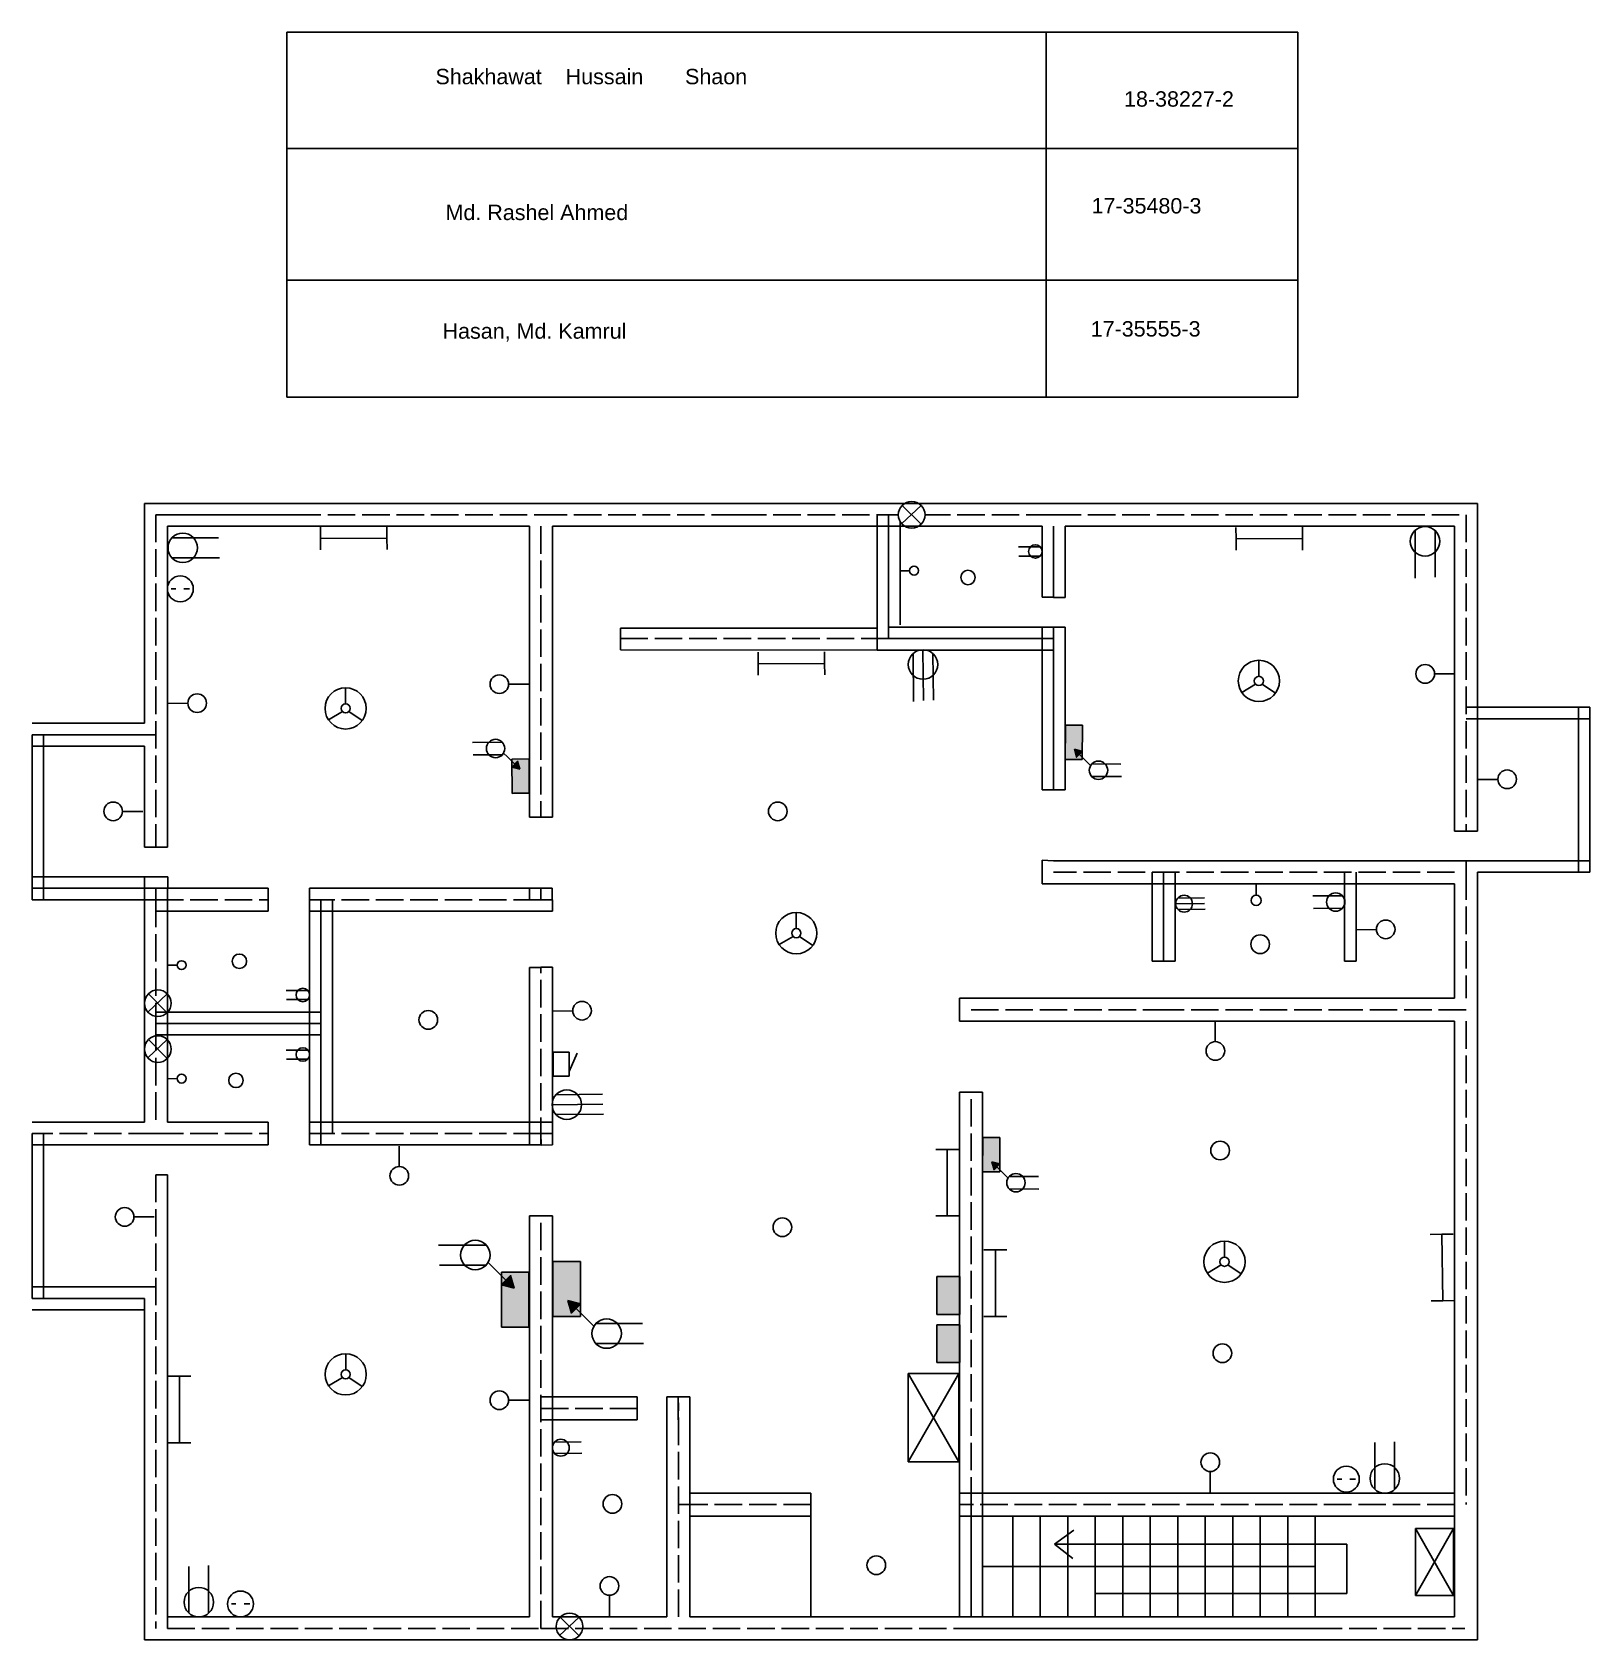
# Model space of a CAD drawing. Header units: inches. Extents: x 748 to 1427, y 407 to 1109.
import ezdxf

# ---------------------------------------------------------------- set-up
doc = ezdxf.new("R2010")
doc.units = ezdxf.units.IN
doc.header["$MEASUREMENT"] = 0
doc.linetypes.add('ACAD_ISO02W100', pattern=[15, 12, -3])
doc.styles.get("Standard").update_dxf_attribs({"font": 'arial.ttf'})

msp = doc.modelspace()

# ---------------------------------------------------------------- hatches: boundary and pattern name
at = {"true_color": 0x939598}
h = msp.add_hatch(color=252, dxfattribs=at)
h.dxf.hatch_style = 1
h.paths.add_polyline_path([(1198.43, 791.26), (1205.92, 791.19), (1206.05, 806.17), (1205.42, 806.17), (1198.56, 806.23), (1198.55, 805.29)])
at = {"true_color": 0x000000}
h = msp.add_hatch(color=18, dxfattribs=at)
h.dxf.hatch_style = 1
h.paths.add_polyline_path([(1206.01, 794.69), (1202.55, 795.65), (1203.45, 792.16)])
h = msp.add_hatch(color=18, dxfattribs=at)
h.dxf.hatch_style = 1
h.paths.add_polyline_path([(957.02, 787.91), (960.5, 787), (959.55, 790.47)])
at = {"true_color": 0x939598}
h = msp.add_hatch(color=252, dxfattribs=at)
h.dxf.hatch_style = 1
h.paths.add_polyline_path([(964.55, 791.45), (957.07, 791.41), (957.14, 776.43), (957.77, 776.44), (964.63, 776.47), (964.63, 777.41)])
h = msp.add_hatch(color=252, dxfattribs=at)
h.dxf.hatch_style = 1
h.paths.add_polyline_path([(1162.41, 611.26), (1169.9, 611.2), (1170.02, 626.17), (1169.4, 626.18), (1162.54, 626.24), (1162.53, 625.3)])
at = {"true_color": 0x000000}
h = msp.add_hatch(color=18, dxfattribs=at)
h.dxf.hatch_style = 1
h.paths.add_polyline_path([(1169.99, 614.69), (1166.52, 615.65), (1167.43, 612.17)])
at = {"true_color": 0x939598}
h = msp.add_hatch(color=252, dxfattribs=at)
h.dxf.hatch_style = 1
h.paths.add_polyline_path([(974.97, 548.05), (986.97, 548.07), (986.94, 572.07), (985.94, 572.07), (974.94, 572.05), (974.94, 570.55)])
at = {"true_color": 0x000000}
h = msp.add_hatch(color=18, dxfattribs=at)
h.dxf.hatch_style = 1
h.paths.add_polyline_path([(952.4, 561.9), (957.97, 560.41), (956.48, 565.98)])
at = {"true_color": 0x939598}
h = msp.add_hatch(color=252, dxfattribs=at)
h.dxf.hatch_style = 1
h.paths.add_polyline_path([(964.5, 567.5), (952.5, 567.5), (952.5, 543.5), (953.5, 543.5), (964.5, 543.5), (964.5, 545)])
at = {"true_color": 0x7aafdf}
h = msp.add_hatch(color=143, dxfattribs=at)
h.dxf.hatch_style = 1
h.paths.add_polyline_path([(1152.5, 565.5), (1142.5, 565.5), (1142.5, 549), (1152.5, 549)])
at = {"true_color": 0x000000}
h = msp.add_hatch(color=18, dxfattribs=at)
h.dxf.hatch_style = 1
h.paths.add_polyline_path([(987.06, 553.67), (981.49, 555.15), (982.99, 549.59)])
at = {"true_color": 0x727430}
h = msp.add_hatch(color=67, dxfattribs=at)
h.dxf.hatch_style = 1
h.paths.add_polyline_path([(1142.5, 528), (1152.5, 528), (1152.5, 544.5), (1142.5, 544.5)])

# ---------------------------------------------------------------- linework, layer by layer
for p, q in [((858.91, 949.31), (858.91, 1108.64)), ((858.91, 1108.64), (1299.93, 1108.64)), ((1190.24, 1108.64), (1190.24, 949.31)), ((1299.93, 1108.64), (1299.93, 949.31)), ((858.91, 1057.81), (1299.93, 1057.81)), ((858.91, 1000.35), (1299.93, 1000.35)), ((1299.93, 949.31), (858.91, 949.31)), ((796.72, 902.99), (796.72, 806.99)), ((796.72, 902.99), (969.72, 902.99)), ((1056.1, 902.99), (969.72, 902.99)), ((1056.1, 902.99), (1126.41, 902.99)), ((1056.1, 902.99), (1126.41, 902.99)), ((1193.41, 902.99), (1121.41, 902.99)), ((1135.62, 902.12), (1127.14, 894.13)), ((1127.38, 902.12), (1135.62, 893.87)), ((1193.41, 902.99), (1373.41, 902.99)), ((1193.41, 902.99), (1378.41, 902.99)), ((1378.41, 902.99), (1378.41, 759.99)), ((801.72, 897.99), (873.72, 897.99)), ((806.72, 892.99), (806.72, 752.99)), ((806.72, 892.99), (964.72, 892.99)), ((873.54, 887.67), (873.52, 892.67)), ((902.54, 887.78), (902.52, 892.78)), ((964.72, 892.99), (964.72, 765.99)), ((974.72, 892.99), (974.72, 765.99)), ((1056.1, 892.99), (974.72, 892.99)), ((1056.1, 892.99), (974.72, 892.99)), ((1056.1, 892.99), (974.72, 892.99)), ((1056.1, 892.99), (974.72, 892.99)), ((1056.1, 892.99), (1126.41, 892.99)), ((1116.41, 897.99), (1116.41, 838.99)), ((1121.41, 897.99), (1121.41, 849.99)), ((1188.41, 892.99), (1121.41, 892.99)), ((1126.41, 895.15), (1126.41, 849.99)), ((1188.41, 892.99), (1188.41, 861.99)), ((1193.41, 892.99), (1193.41, 861.94)), ((1198.41, 892.99), (1198.41, 861.94)), ((1198.41, 892.99), (1368.41, 892.99)), ((1273.02, 887.5), (1273, 892.5)), ((1302.02, 887.62), (1302, 892.62)), ((1351.19, 891.19), (1351.21, 870.4)), ((1359.85, 891.15), (1359.87, 870.77)), ((1368.41, 892.99), (1368.41, 759.99)), ((808.7, 887.93), (829.08, 887.93)), ((902.54, 887.78), (873.54, 887.67)), ((873.54, 887.67), (873.56, 882.67)), ((902.54, 887.78), (902.56, 882.78)), ((1302.02, 887.62), (1273.02, 887.5)), ((1273.02, 887.5), (1273.04, 882.5)), ((1302.02, 887.62), (1302.04, 882.62)), ((808.65, 879.27), (829.45, 879.27)), ((1187.66, 883.97), (1178.14, 883.97)), ((1187.63, 880.01), (1178.31, 880.01)), ((1130.61, 873.61), (1126.37, 873.56)), ((808.38, 865.66), (810.38, 865.66)), ((813.88, 865.66), (816.38, 865.66)), ((1193.41, 861.99), (1188.41, 861.99)), ((1193.41, 861.94), (1193.41, 861.99)), ((1193.41, 861.99), (1193.41, 861.99)), ((1198.41, 861.94), (1193.41, 861.94)), ((1121.41, 849.99), (1121.41, 843.99)), ((1121.41, 848.99), (1188.41, 848.99)), ((1121.41, 848.99), (1188.41, 848.99)), ((1188.41, 843.99), (1188.41, 848.99)), ((1188.41, 848.99), (1198.41, 848.99)), ((1193.41, 848.99), (1193.41, 843.99)), ((1193.41, 843.99), (1193.41, 848.99)), ((1198.41, 848.99), (1198.41, 843.99)), ((1116.41, 848.5), (1004.5, 848.5)), ((1004.5, 843.99), (1004.5, 848.5)), ((1004.5, 839), (1004.5, 843.99)), ((1121.41, 843.99), (1193.41, 843.99)), ((1188.41, 777.99), (1188.41, 843.99)), ((1188.41, 777.99), (1188.41, 843.99)), ((1193.41, 777.99), (1193.41, 843.99)), ((1198.41, 777.99), (1198.41, 843.99)), ((1116.41, 838.99), (1004.5, 839)), ((1064.52, 833), (1064.5, 838)), ((1093.52, 833.12), (1093.5, 838.12)), ((1116.41, 838.99), (1193.41, 838.99)), ((1132.09, 837.37), (1132.32, 816.58)), ((1136.38, 839.07), (1136.62, 816.93)), ((1140.75, 837.42), (1140.98, 817.04)), ((1093.52, 833.12), (1064.52, 833)), ((1064.52, 833), (1064.54, 828)), ((1093.52, 833.12), (1093.54, 828.12)), ((1283, 827.5), (1283, 834.5)), ((1359.65, 828.57), (1368.5, 828.57)), ((884.5, 815.5), (884.5, 822.5)), ((955.65, 824.07), (964.5, 824.07)), ((1281.59, 824.09), (1275.51, 820.51)), ((1284.41, 824.09), (1290.26, 820.18)), ((815.64, 815.75), (806.79, 815.64)), ((1427.41, 813.99), (1373.41, 813.99)), ((1422.41, 741.99), (1422.41, 813.99)), ((1427.41, 741.99), (1427.41, 813.99)), ((747.72, 806.99), (796.72, 806.99)), ((883.09, 812.09), (877.01, 808.51)), ((885.91, 812.09), (891.76, 808.18)), ((1427.41, 808.99), (1373.41, 808.99)), ((747.72, 729.99), (747.72, 801.99)), ((747.72, 801.99), (801.72, 801.99)), ((752.72, 729.99), (752.72, 801.99)), ((1198.55, 805.29), (1198.43, 791.26)), ((1198.55, 805.29), (1198.56, 806.23)), ((1198.56, 806.23), (1205.42, 806.17)), ((1205.42, 806.17), (1206.05, 806.17)), ((1205.92, 791.19), (1206.05, 806.17)), ((747.72, 796.99), (796.72, 796.99)), ((796.72, 796.99), (796.72, 752.99)), ((952.88, 798.7), (939.9, 798.63)), ((952.87, 793.3), (940.16, 793.23)), ((955.08, 792.36), (953.43, 794)), ((1204.73, 793.42), (1207.89, 790.21)), ((958.29, 789.19), (955.08, 792.36)), ((964.55, 791.45), (957.07, 791.41)), ((957.07, 791.41), (957.14, 776.43)), ((964.63, 777.41), (964.55, 791.45)), ((1198.43, 791.26), (1205.92, 791.19)), ((1207.89, 790.21), (1209.52, 788.55)), ((1210.09, 789.24), (1222.8, 789.14)), ((1210.01, 783.84), (1222.98, 783.73)), ((1387.27, 782.52), (1378.41, 782.42)), ((957.77, 776.44), (957.14, 776.43)), ((964.63, 776.47), (957.77, 776.44)), ((964.63, 777.41), (964.63, 776.47)), ((1193.41, 777.99), (1188.41, 777.99)), ((1188.41, 777.99), (1198.41, 777.99)), ((787.15, 768.57), (796, 768.57)), ((974.72, 765.99), (964.72, 765.99)), ((1373.41, 759.99), (1368.41, 759.99)), ((1373.41, 759.99), (1373.41, 759.99)), ((1378.41, 759.99), (1373.41, 759.99)), ((1378.41, 759.99), (1378.41, 759.99)), ((801.72, 752.99), (796.72, 752.99)), ((796.72, 752.99), (806.72, 752.99)), ((801.72, 752.99), (801.72, 752.99)), ((1188.41, 736.99), (1188.41, 747.2)), ((1188.41, 747.2), (1193.41, 746.99)), ((1373.41, 746.99), (1193.41, 746.99)), ((1373.41, 746.99), (1373.41, 741.99)), ((1373.41, 746.99), (1427.41, 746.99)), ((1373.41, 741.99), (1373.41, 746.99)), ((1373.41, 741.99), (1373.41, 746.99)), ((796.72, 739.99), (747.72, 739.99)), ((796.72, 739.99), (796.72, 729.99)), ((796.72, 729.99), (796.72, 739.99)), ((796.72, 739.99), (806.88, 739.99)), ((806.88, 739.99), (806.88, 734.99)), ((1368.41, 736.99), (1188.41, 736.99)), ((1236.41, 703.22), (1236.41, 741.99)), ((1241.41, 703.22), (1241.41, 741.99)), ((1246.41, 703.22), (1246.41, 741.99)), ((1281.79, 731.96), (1281.79, 736.82)), ((1320.41, 703.22), (1320.41, 741.99)), ((1325.41, 703.22), (1325.41, 741.99)), ((1368.41, 736.99), (1368.41, 686.99)), ((1378.41, 741.99), (1378.41, 681.99)), ((1378.41, 741.99), (1427.41, 741.99)), ((801.72, 734.99), (747.72, 734.99)), ((801.72, 729.99), (747.72, 729.99)), ((796.72, 729.99), (796.72, 675.99)), ((801.72, 729.99), (796.72, 729.99)), ((801.72, 734.99), (801.72, 729.99)), ((801.72, 734.99), (850.72, 734.99)), ((806.72, 729.99), (801.72, 729.99)), ((806.72, 734.99), (806.72, 729.99)), ((806.72, 734.99), (806.72, 729.99)), ((806.72, 729.99), (806.72, 675.99)), ((850.72, 729.99), (850.72, 734.99)), ((850.72, 729.99), (850.72, 729.99)), ((850.72, 729.99), (850.72, 724.99)), ((850.72, 724.99), (850.72, 729.99)), ((868.72, 734.99), (873.72, 734.99)), ((868.72, 734.99), (868.72, 734.99)), ((868.72, 734.99), (868.72, 729.99)), ((868.72, 729.99), (873.72, 729.99)), ((868.72, 729.99), (868.72, 675.99)), ((868.72, 729.99), (868.72, 724.99)), ((969.72, 734.99), (873.72, 734.99)), ((873.72, 729.99), (873.72, 675.99)), ((878.72, 729.99), (878.72, 675.99)), ((964.72, 734.99), (964.72, 729.99)), ((964.72, 734.99), (964.72, 729.99)), ((964.72, 729.99), (964.72, 734.99)), ((969.72, 734.99), (969.72, 729.99)), ((969.72, 729.99), (969.72, 734.99)), ((969.72, 729.99), (969.72, 734.99)), ((969.72, 734.99), (974.69, 734.99)), ((969.72, 729.99), (974.72, 729.99)), ((974.69, 734.99), (974.69, 729.99)), ((974.72, 729.99), (974.72, 724.99)), ((1247.62, 730.73), (1259.26, 730.87)), ((1319.47, 731.71), (1306.5, 731.64)), ((801.72, 724.99), (850.72, 724.99)), ((868.72, 724.99), (873.72, 724.99)), ((974.72, 724.99), (873.72, 724.99)), ((1081.15, 717.41), (1081.15, 724.41)), ((1246.68, 728.23), (1259.33, 728.38)), ((1247.65, 725.78), (1259.53, 725.93)), ((1319.47, 726.31), (1306.76, 726.24)), ((1334.27, 717.02), (1325.41, 716.92)), ((1079.74, 713.99), (1073.66, 710.42)), ((1082.57, 713.99), (1088.41, 710.09)), ((1241.41, 703.22), (1241.41, 711.99)), ((1241.41, 703.22), (1236.41, 703.22)), ((1241.41, 703.22), (1241.41, 703.22)), ((1241.41, 703.22), (1246.41, 703.22)), ((1320.41, 703.22), (1325.41, 703.22)), ((1325.41, 703.22), (1320.41, 703.22)), ((810.96, 701.43), (806.72, 701.38)), ((964.72, 627.99), (964.72, 700.36)), ((964.72, 700.36), (969.72, 700.36)), ((974.72, 700.51), (969.72, 700.51)), ((974.72, 632.99), (974.72, 700.51)), ((806.66, 688.95), (798.19, 680.96)), ((798.43, 688.95), (806.66, 680.7)), ((868.01, 690.41), (858.5, 690.41)), ((801.72, 680.99), (873.72, 680.99)), ((867.99, 686.45), (858.67, 686.45)), ((983.57, 681.52), (974.72, 681.42)), ((1152.41, 681.61), (1152.41, 686.99)), ((1152.41, 686.99), (1241.41, 686.99)), ((1152.41, 681.61), (1152.41, 676.97)), ((1236.41, 681.99), (1246.41, 681.99)), ((1325.41, 686.99), (1241.41, 686.99)), ((1320.41, 686.99), (1325.41, 686.99)), ((1368.41, 686.99), (1325.41, 686.99)), ((1378.41, 681.99), (1378.41, 465.99)), ((796.72, 675.99), (796.72, 632.99)), ((801.72, 675.99), (873.72, 675.99)), ((806.72, 675.99), (806.72, 632.99)), ((868.72, 627.99), (868.72, 675.99)), ((873.72, 627.99), (873.72, 675.99)), ((878.72, 627.99), (878.72, 675.99)), ((1152.41, 676.97), (1157.41, 676.99)), ((1157.41, 676.99), (1241.41, 676.99)), ((1325.41, 676.99), (1241.41, 676.99)), ((1263.96, 668.07), (1263.88, 676.93)), ((1368.41, 676.99), (1325.41, 676.99)), ((1368.41, 676.99), (1368.41, 465.99)), ((806.66, 668.95), (798.19, 660.96)), ((798.43, 668.95), (806.66, 660.7)), ((801.72, 670.99), (873.72, 670.99)), ((868.01, 664.41), (858.5, 664.41)), ((867.99, 660.45), (858.67, 660.45)), ((975, 663.5), (975, 653)), ((982, 663.5), (975, 663.5)), ((982, 653), (982, 663.5)), ((982, 655), (985.5, 663)), ((975, 653), (982, 653)), ((810.96, 651.93), (806.72, 651.88)), ((1152.41, 465.99), (1152.41, 645.99)), ((1162.41, 645.99), (1152.41, 645.99)), ((1157.41, 645.99), (1157.41, 645.99)), ((1157.41, 645.99), (1162.41, 645.99)), ((1162.41, 465.99), (1162.41, 645.99)), ((974.57, 640.5), (996.72, 640.75)), ((976.23, 644.88), (996.61, 645.1)), ((796.72, 632.99), (747.72, 632.99)), ((806.72, 632.99), (850.72, 632.99)), ((850.72, 627.99), (850.72, 632.99)), ((868.72, 632.99), (873.72, 632.99)), ((868.72, 632.99), (873.72, 632.99)), ((974.72, 632.99), (873.72, 632.99)), ((974.72, 622.97), (974.72, 632.99)), ((976.28, 636.22), (997.07, 636.45)), ((747.72, 627.99), (747.72, 555.99)), ((752.72, 627.99), (752.72, 555.99)), ((801.72, 627.99), (806.72, 627.99)), ((806.72, 627.99), (806.72, 627.99)), ((850.72, 622.99), (850.72, 627.99)), ((868.72, 627.99), (873.72, 627.99)), ((868.72, 627.99), (868.72, 622.99)), ((873.72, 627.99), (873.72, 622.99)), ((964.72, 622.99), (964.72, 627.99)), ((964.72, 622.99), (964.72, 627.99)), ((964.72, 627.99), (974.72, 627.99)), ((969.72, 622.99), (969.72, 627.99)), ((969.72, 627.99), (969.78, 622.9)), ((974.72, 627.99), (974.72, 622.97)), ((1162.53, 625.3), (1162.41, 611.26)), ((1162.53, 625.3), (1162.54, 626.24)), ((1162.54, 626.24), (1169.4, 626.18)), ((1169.4, 626.18), (1170.02, 626.17)), ((1169.9, 611.2), (1170.02, 626.17)), ((801.72, 622.99), (747.72, 622.99)), ((801.72, 622.99), (850.72, 622.99)), ((850.72, 622.99), (850.72, 622.99)), ((868.72, 622.99), (873.72, 622.99)), ((969.72, 622.99), (873.72, 622.99)), ((907.93, 613.57), (907.93, 622.43)), ((974.72, 622.97), (969.78, 622.9)), ((1147, 621.01), (1142, 621)), ((1147, 621.01), (1152, 621.02)), ((1147.04, 592.01), (1147, 621.01)), ((1162.41, 611.26), (1169.9, 611.2)), ((1168.71, 613.43), (1171.87, 610.22)), ((806.72, 609.99), (801.72, 609.99)), ((806.72, 609.99), (806.72, 411.99)), ((806.72, 609.99), (806.72, 609.99)), ((1171.87, 610.22), (1173.5, 608.56)), ((1173.99, 603.85), (1186.96, 603.74)), ((1174.06, 609.25), (1186.78, 609.15)), ((792.15, 591.57), (801, 591.57)), ((964.72, 416.99), (964.72, 592)), ((974.72, 592), (964.72, 592)), ((970.18, 592), (970.18, 592)), ((970.18, 592), (974.72, 592)), ((974.72, 416.99), (974.72, 592)), ((1147.04, 592.01), (1142.04, 592)), ((1147.04, 592.01), (1152.04, 592.02)), ((1362.79, 584), (1357.79, 583.92)), ((1362.79, 584), (1367.79, 584.07)), ((1363.21, 555), (1362.79, 584)), ((945.85, 579.23), (925.05, 579.23)), ((1168.01, 577.15), (1163.01, 577.14)), ((1168.05, 548.15), (1168.01, 577.15)), ((1168.01, 577.15), (1173.01, 577.15)), ((1268, 574), (1268, 581)), ((945.8, 570.57), (925.42, 570.57)), ((949.33, 569.05), (946.69, 571.69)), ((954.44, 563.94), (949.33, 569.05)), ((974.94, 572.05), (985.94, 572.07)), ((974.94, 570.55), (974.94, 572.05)), ((974.94, 570.55), (974.97, 548.05)), ((985.94, 572.07), (986.94, 572.07)), ((986.97, 548.07), (986.94, 572.07)), ((1266.59, 570.59), (1260.51, 567.01)), ((1269.41, 570.59), (1275.26, 566.68)), ((964.5, 567.5), (952.5, 567.5)), ((952.5, 567.5), (952.5, 543.5)), ((964.5, 545), (964.5, 567.5)), ((1152.5, 565.5), (1142.5, 565.5)), ((1142.5, 565.5), (1142.5, 549)), ((1152.5, 549), (1152.5, 565.5)), ((747.72, 560.99), (801.72, 560.99)), ((747.72, 555.99), (796.72, 555.99)), ((796.72, 555.99), (796.72, 406.99)), ((1363.21, 555), (1358.21, 554.93)), ((1363.21, 555), (1368.21, 555.08)), ((747.72, 550.99), (796.72, 550.99)), ((974.97, 548.05), (986.97, 548.07)), ((985.03, 551.63), (990.14, 546.52)), ((1142.5, 549), (1152.5, 549)), ((1168.05, 548.15), (1163.05, 548.14)), ((1168.05, 548.15), (1173.05, 548.15)), ((953.5, 543.5), (952.5, 543.5)), ((964.5, 543.5), (953.5, 543.5)), ((964.5, 545), (964.5, 543.5)), ((990.14, 546.52), (992.79, 543.89)), ((993.68, 545.01), (1014.05, 545.03)), ((1152.5, 544.5), (1142.5, 544.5)), ((1142.5, 544.5), (1142.5, 528)), ((1152.5, 528), (1152.5, 544.5)), ((993.64, 536.35), (1014.43, 536.37)), ((884.52, 524.86), (884.52, 531.86)), ((1142.5, 528), (1152.5, 528)), ((812, 522), (807, 522)), ((812, 522), (812, 493)), ((812, 522), (817, 522)), ((883.11, 521.45), (877.03, 517.87)), ((885.94, 521.45), (891.78, 517.54)), ((1130, 484.75), (1130, 523.25)), ((1130, 523.25), (1152, 523.25)), ((1130, 484.75), (1152, 523.25)), ((1152, 484.75), (1130, 523.25)), ((1152, 523.25), (1152, 484.75)), ((1011.73, 512.99), (969.72, 512.99)), ((1011.73, 507.99), (1011.73, 512.99)), ((1029.58, 512.99), (1024.72, 512.99)), ((1024.72, 512.99), (1024.72, 512.5)), ((1024.72, 507.85), (1024.72, 512.5)), ((1034.72, 512.99), (1029.58, 512.99)), ((1029.72, 507.99), (1029.58, 512.99)), ((1029.58, 512.99), (1029.58, 507.99)), ((1034.72, 416.99), (1034.72, 512.99)), ((955.65, 511.57), (964.5, 511.57)), ((1011.73, 502.99), (1011.73, 507.99)), ((1011.73, 507.49), (1011.73, 507.49)), ((1011.73, 507.49), (1011.73, 502.99)), ((1024.72, 416.99), (1024.72, 507.99)), ((1029.72, 507.99), (1029.58, 507.99)), ((1029.72, 507.99), (1029.58, 507.99)), ((1029.58, 507.99), (1029.58, 502.99)), ((1011.73, 502.99), (969.72, 502.99)), ((1029.72, 502.99), (1029.58, 502.99)), ((812, 493), (807, 493)), ((812, 493), (817, 493)), ((975.66, 493.29), (987.3, 493.43)), ((1333.57, 472.7), (1333.57, 493.07)), ((1342.23, 472.65), (1342.23, 493.44)), ((975.69, 488.35), (987.57, 488.49)), ((1152, 484.75), (1130, 484.75)), ((1261.8, 480.42), (1261.8, 470.99)), ((1317.16, 477.15), (1319.16, 477.15)), ((1322.66, 477.15), (1325.16, 477.15)), ((1087.53, 470.99), (1034.72, 470.99)), ((1087.53, 465.99), (1087.53, 470.99)), ((1157.41, 470.99), (1152.41, 470.99)), ((1368.41, 470.99), (1157.41, 470.99)), ((1368.41, 470.99), (1157.41, 470.99)), ((1034.72, 465.99), (1029.72, 465.99)), ((1087.53, 465.99), (1087.53, 416.99)), ((1152.41, 465.99), (1152.41, 416.99)), ((1157.41, 465.99), (1152.41, 465.99)), ((1157.41, 465.99), (1157.41, 416.99)), ((1162.41, 465.99), (1162.41, 416.99)), ((1162.41, 465.99), (1162.41, 416.99)), ((1368.41, 465.99), (1368.41, 416.99)), ((1378.41, 465.99), (1378.41, 416.99)), ((1087.53, 460.99), (1034.72, 460.99)), ((1157.41, 460.99), (1152.41, 460.99)), ((1367.89, 460.99), (1157.41, 460.99)), ((1175.57, 416.99), (1175.57, 460.99)), ((1187.57, 416.99), (1187.57, 460.99)), ((1199.57, 416.99), (1199.57, 460.99)), ((1211.57, 416.99), (1211.57, 460.99)), ((1223.57, 416.99), (1223.57, 460.99)), ((1235.57, 416.99), (1235.57, 460.99)), ((1247.57, 416.99), (1247.57, 460.99)), ((1259.57, 416.99), (1259.57, 460.99)), ((1271.57, 416.99), (1271.57, 460.99)), ((1283.57, 416.99), (1283.57, 460.99)), ((1295.57, 416.99), (1295.57, 460.99)), ((1307.57, 416.99), (1307.57, 460.99)), ((1193.81, 448.72), (1202.31, 454.93)), ((1351.31, 426.41), (1351.31, 455.6)), ((1351.31, 455.6), (1367.99, 455.6)), ((1351.31, 426.41), (1367.99, 455.6)), ((1367.99, 426.41), (1351.31, 455.6)), ((1367.99, 455.6), (1367.99, 426.41)), ((1321.41, 448.72), (1193.81, 448.72)), ((1193.81, 448.72), (1201.85, 442.46)), ((1321.41, 427.18), (1321.41, 448.72)), ((816.07, 418.7), (816.07, 439.07)), ((824.73, 418.65), (824.73, 439.44)), ((1307.57, 438.99), (1162.41, 438.99)), ((834.66, 422.65), (836.66, 422.65)), ((840.16, 422.65), (842.66, 422.65)), ((999.62, 426.42), (999.62, 416.99)), ((1211.57, 427.18), (1321.41, 427.18)), ((1367.99, 426.41), (1351.31, 426.41)), ((806.72, 416.99), (964.72, 416.99)), ((974.72, 416.99), (1024.72, 416.99)), ((986.34, 416.95), (977.86, 408.95)), ((978.1, 416.95), (986.34, 408.7)), ((1034.72, 416.99), (1307.57, 416.99)), ((1157.41, 416.99), (1368.41, 416.99)), ((1378.41, 416.99), (1378.41, 407.03)), ((796.72, 406.99), (969.72, 406.99)), ((969.72, 406.99), (1029.72, 406.99)), ((1029.72, 406.99), (1307.57, 406.99)), ((1157.41, 406.99), (1377.89, 406.99)), ((1377.89, 406.99), (1378.41, 406.99)), ((1378.41, 407.03), (1378.41, 407.03)), ((1378.41, 406.99), (1378.41, 407.03))]:
    msp.add_line(p, q)
at = {"linetype": 'ACAD_ISO02W100'}
for p, q in [((801.72, 897.99), (801.72, 752.99)), ((801.72, 897.99), (969.72, 897.99)), ((1056.1, 897.99), (969.72, 897.99)), ((969.72, 892.99), (969.72, 765.99)), ((1056.1, 897.99), (1125.67, 897.99)), ((1125.67, 897.99), (1121.41, 897.99)), ((1193.41, 897.99), (1137.33, 897.99)), ((1193.41, 897.99), (1373.41, 897.99)), ((1373.41, 897.99), (1373.41, 759.99)), ((1121.41, 843.99), (1004.5, 843.99)), ((1368.41, 741.99), (1193.41, 741.99)), ((1373.41, 741.99), (1373.41, 686.99)), ((801.72, 729.99), (801.72, 675.99)), ((801.72, 729.99), (850.72, 729.99)), ((969.72, 729.99), (873.72, 729.99)), ((969.72, 622.99), (969.72, 700.45)), ((1157.41, 681.99), (1241.41, 681.99)), ((1325.41, 681.99), (1241.41, 681.99)), ((1373.41, 681.99), (1325.41, 681.99)), ((801.72, 675.99), (801.72, 632.99)), ((1373.41, 676.99), (1373.41, 465.99)), ((1157.41, 465.99), (1157.41, 645.99)), ((801.72, 627.99), (747.72, 627.99)), ((801.72, 627.99), (850.72, 627.99)), ((969.72, 627.99), (873.72, 627.99)), ((801.72, 609.99), (801.72, 411.99)), ((969.72, 411.99), (969.72, 592)), ((1011.73, 507.99), (969.72, 507.99)), ((1029.72, 416.99), (1029.72, 507.99)), ((1087.53, 465.99), (1034.72, 465.99)), ((1368.41, 465.99), (1157.41, 465.99)), ((806.72, 411.99), (969.72, 411.99)), ((969.72, 411.99), (1029.72, 411.99)), ((1029.72, 411.99), (1307.57, 411.99)), ((1157.41, 411.99), (1372.89, 411.99))]:
    msp.add_line(p, q, dxfattribs=at)
for points in [[(1202.55, 795.65), (1203.45, 792.16), (1206.01, 794.69)], [(960.5, 787), (959.55, 790.47), (957.02, 787.91)], [(1166.52, 615.65), (1167.43, 612.17), (1169.99, 614.69)], [(957.97, 560.41), (956.48, 565.98), (952.4, 561.9)], [(981.49, 555.15), (982.99, 549.59), (987.06, 553.67)]]:
    msp.add_lwpolyline(points, close=True)
for centre, radius in [((1131.5, 897.99), 5.83), ((1355.5, 886.43), 6.43), ((813.43, 883.57), 6.43), ((1185.47, 882), 2.94), ((812.38, 865.66), 5.66), ((1132.56, 873.64), 1.95), ((1156.07, 870.65), 3.15), ((1136.45, 832.65), 6.43), ((951.57, 824.07), 4.07), ((1283, 825.5), 9), ((1355.57, 828.57), 4.07), ((884.5, 813.5), 9), ((1283, 825.5), 2), ((819.72, 815.8), 4.07), ((884.5, 813.5), 2), ((949.91, 796), 4.01), ((1213.01, 786.5), 4.01), ((1391.34, 782.57), 4.07), ((783.07, 768.57), 4.07), ((1073.07, 768.57), 4.07), ((1250.35, 728.27), 3.67), ((1281.79, 729.73), 2.23), ((1316.51, 729.01), 4.01), ((1081.15, 715.41), 9), ((1081.15, 715.41), 2), ((1338.34, 717.07), 4.07), ((1283.57, 710.57), 4.07), ((812.91, 701.45), 1.95), ((838.15, 703.15), 3.15), ((802.55, 684.83), 5.83), ((865.83, 688.44), 2.94), ((920.57, 677.57), 4.07), ((987.65, 681.57), 4.07), ((802.55, 664.83), 5.83), ((1264, 664), 4.07), ((865.83, 662.44), 2.94), ((812.91, 651.95), 1.95), ((836.65, 651.15), 3.15), ((981, 640.57), 6.43), ((1266.07, 620.57), 4.07), ((907.93, 609.5), 4.07), ((1176.99, 606.51), 4.01), ((788.07, 591.57), 4.07), ((1075.07, 587.07), 4.07), ((941.07, 574.93), 6.43), ((1268, 572), 9), ((1268, 572), 2), ((998.4, 540.65), 6.43), ((1267.07, 532.07), 4.07), ((884.52, 522.86), 9), ((884.52, 522.86), 2), ((951.57, 511.57), 4.07), ((978.39, 490.84), 3.67), ((1261.8, 484.5), 4.07), ((1321.16, 477.15), 5.66), ((1337.93, 477.42), 6.43), ((1000.91, 466.33), 4.07), ((1116.07, 439.57), 4.07), ((820.43, 423.42), 6.43), ((838.66, 422.65), 5.66), ((999.62, 430.5), 4.07), ((982.22, 412.82), 5.83)]:
    msp.add_circle(centre, radius)

# ---------------------------------------------------------------- texts
at = {"char_height": 6.711, "attachment_point": 1}
for s, width, insert in [('Shakhawat    Hussain       Shaon', 165.2228, (923.71, 1092.61)), ('18-38227-2', 34.0653, (1224.14, 1082.83)), ('Md. Rashel Ahmed', 165.2228, (928.09, 1033.33)), ('17-35480-3', 34.0653, (1209.98, 1036.21)), ('17-35555-3', 34.0653, (1209.61, 982.51)), ('Hasan, Md. Kamrul ', 165.2228, (926.8, 981.56))]:
    msp.add_mtext_dynamic_manual_height_columns(s, width=width, gutter_width=0.237, heights=[2.8], dxfattribs=dict(at, insert=insert))

doc.saveas('drawing.dxf')
